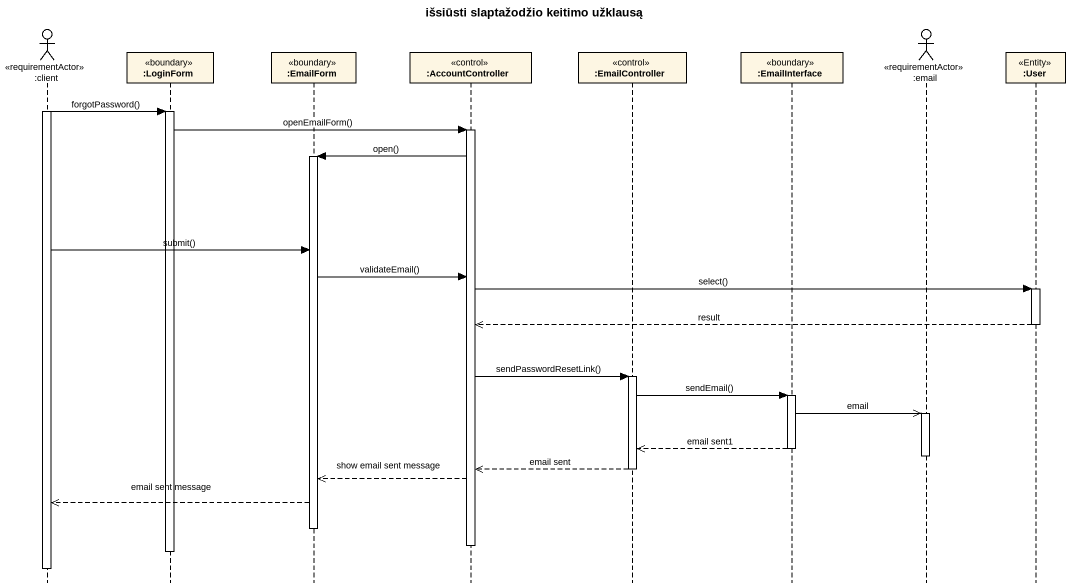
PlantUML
@startuml
title išsiūsti slaptažodžio keitimo užklausą
hide footbox
actor ":client" as client <<requirementActor>>
participant ":LoginForm" as LoginForm <<boundary>>
participant ":EmailForm" as EmailForm <<boundary>>
participant ":AccountController" as AccountController <<control>>
participant ":EmailController" as EmailController <<control>>
participant ":EmailInterface" as EmailInterface <<boundary>>
actor ":email" as email <<requirementActor>>
participant ":User" as User <<Entity>>

activate client
client -> LoginForm : forgotPassword()
activate LoginForm
LoginForm -> AccountController : openEmailForm()
activate AccountController
AccountController -> EmailForm : open()
activate EmailForm
client -> EmailForm : submit()
EmailForm -> AccountController : validateEmail()
AccountController -> User : select()
activate User
User -->> AccountController : result
deactivate User
AccountController -> EmailController : sendPasswordResetLink()
activate EmailController
EmailController -> EmailInterface : sendEmail()
activate EmailInterface
EmailInterface ->> email : email
activate email
EmailInterface -->> EmailController : email sent1
deactivate EmailInterface
deactivate email
EmailController -->> AccountController : email sent
deactivate EmailController
AccountController -->> EmailForm : show email sent message
EmailForm -->> client : email sent message
deactivate EmailForm
deactivate AccountController
deactivate LoginForm
deactivate client
@enduml
